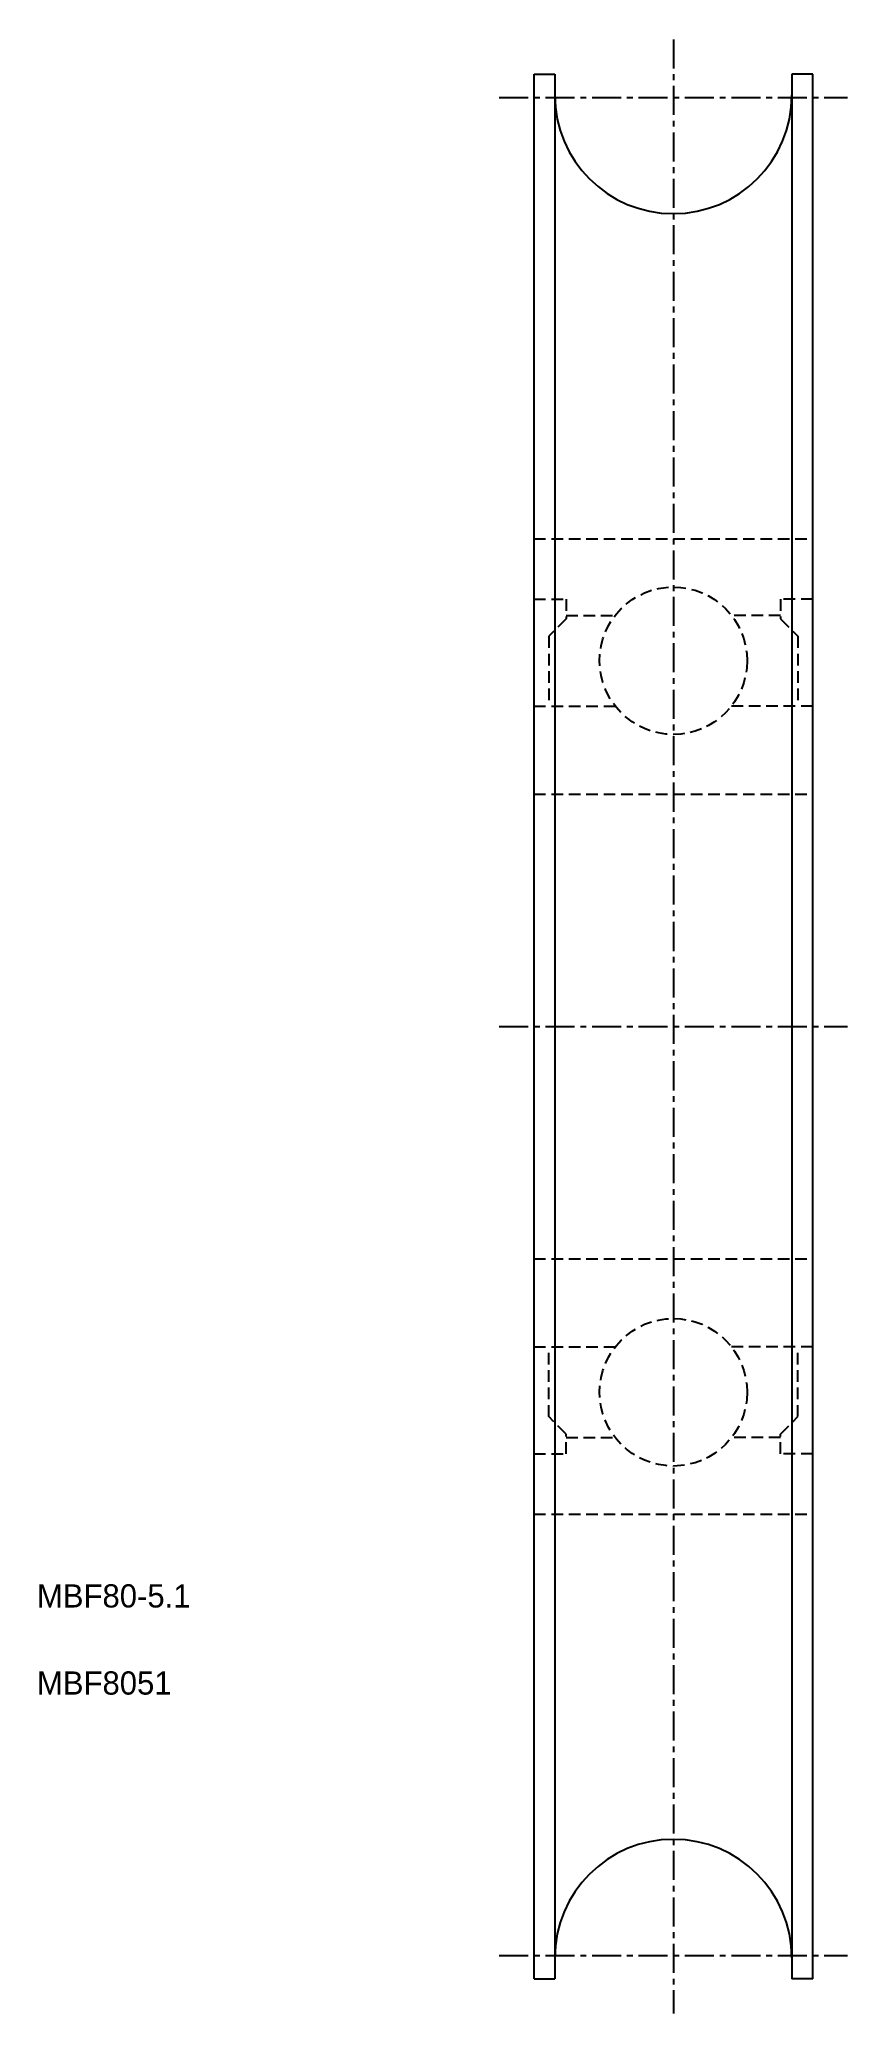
# Model space of a CAD drawing. Extents: x 2.6 to 37.4, y -11.2 to 73.8.
import ezdxf

# ---------------------------------------------------------------- set-up
doc = ezdxf.new("R2010")
doc.units = 0
doc.linetypes.add('CENTER', pattern=[2, 1.25, -0.25, 0.25, -0.25])
doc.linetypes.add('DASHED', pattern=[0.75, 0.5, -0.25])
doc.layers.get('0').update_dxf_attribs({"linetype": 'CONTINUOUS'})
doc.layers.add('CENTER', color=1, linetype='CENTER')

msp = doc.modelspace()

# ---------------------------------------------------------------- linework, layer by layer
at = {"color": 7, "linetype": 'CONTINUOUS'}
for p, q in [((23.903, 72.268), (24.803, 72.268)), ((23.903, -9.732), (23.903, 72.268)), ((24.803, 72.268), (24.803, -9.732)), ((35.903, 72.268), (35.003, 72.268)), ((35.003, 72.268), (35.003, -9.732)), ((35.903, -9.732), (35.903, 72.268)), ((23.903, -9.732), (24.803, -9.732)), ((35.903, -9.732), (35.003, -9.732))]:
    msp.add_line(p, q, dxfattribs=at)
at = {"color": 3, "linetype": 'DASHED'}
for p, q in [((23.903, 52.268), (35.903, 52.268)), ((23.903, 49.668), (25.286, 49.668)), ((25.286, 49.668), (25.286, 48.818)), ((35.903, 49.668), (34.52, 49.668)), ((34.52, 49.668), (34.52, 48.818)), ((25.286, 48.818), (24.536, 48.068)), ((25.286, 48.968), (27.397, 48.968)), ((34.52, 48.968), (32.408, 48.968)), ((34.52, 48.818), (35.27, 48.068)), ((24.536, 48.068), (24.536, 45.068)), ((35.27, 48.068), (35.27, 45.068)), ((23.903, 45.068), (27.397, 45.068)), ((35.903, 45.068), (32.408, 45.068)), ((23.903, 41.268), (35.903, 41.268)), ((23.903, 21.268), (35.903, 21.268)), ((23.903, 17.468), (27.397, 17.468)), ((24.536, 14.468), (24.536, 17.468)), ((35.903, 17.468), (32.408, 17.468)), ((35.27, 14.468), (35.27, 17.468)), ((25.286, 13.718), (24.536, 14.468)), ((34.52, 13.718), (35.27, 14.468)), ((25.286, 12.868), (25.286, 13.718)), ((34.52, 12.868), (34.52, 13.718)), ((23.903, 12.868), (25.286, 12.868)), ((25.286, 13.568), (27.397, 13.568)), ((34.52, 13.568), (32.408, 13.568)), ((35.903, 12.868), (34.52, 12.868)), ((23.903, 10.268), (35.903, 10.268))]:
    msp.add_line(p, q, dxfattribs=at)
for centre in [(29.903, 47.018), (29.903, 15.518)]:
    msp.add_circle(centre, 3.175, dxfattribs=at)
at = {"color": 7, "linetype": 'CONTINUOUS'}
for centre, start, end in [((29.903, 71.368), 180, 0), ((29.903, -8.832), 0, 180)]:
    msp.add_arc(centre, 5.1, start, end, dxfattribs=at)
at = {"layer": 'CENTER', "color": 1, "linetype": 'CENTER'}
for p, q in [((29.903, 73.768), (29.903, -11.232)), ((22.403, 71.268), (37.403, 71.268)), ((22.403, 31.268), (37.403, 31.268)), ((22.403, -8.732), (37.403, -8.732))]:
    msp.add_line(p, q, dxfattribs=at)

# ---------------------------------------------------------------- texts
at = {"color": 7, "linetype": 'CONTINUOUS'}
for s, p in [('MBF80-5.1', (2.5, 6.25)), ('MBF8051', (2.5, 2.5))]:
    msp.add_text(s, height=1, dxfattribs=at).set_placement(p)

doc.saveas('drawing.dxf')
